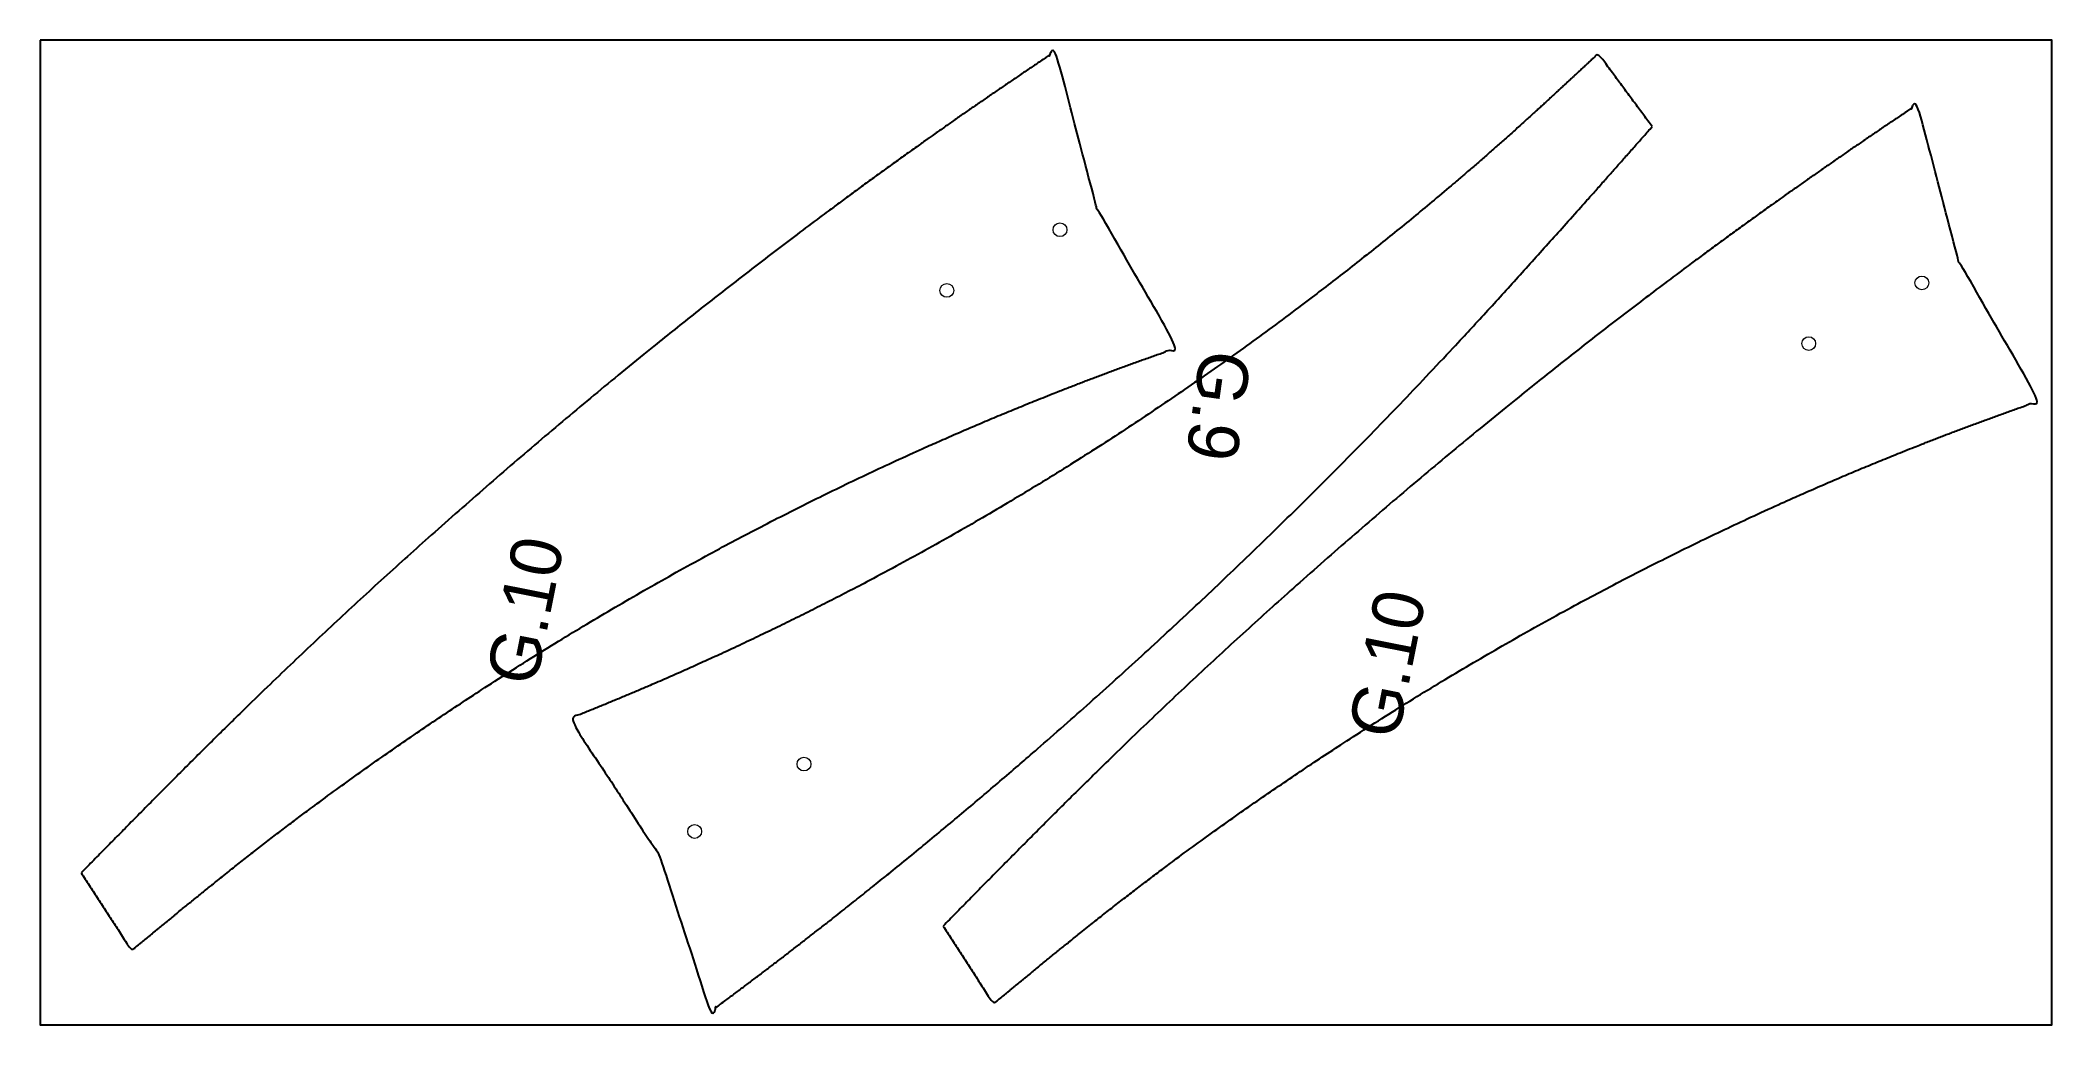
# Model space of a CAD drawing. Header units: inches. Extents: x 3.9 to 97.9, y 1.6 to 47.6.
import ezdxf

# ---------------------------------------------------------------- set-up
doc = ezdxf.new("R2010")
doc.units = ezdxf.units.IN
doc.header["$MEASUREMENT"] = 0
doc.layers.add('Annotation', color=7, linetype='Continuous', lineweight=9)
doc.layers.add('Drilling', color=3, linetype='Continuous', lineweight=13)
doc.layers.add('Cut Sheet', color=1, linetype='Continuous')
doc.styles.add('Tw Cen MT', font='')
doc.styles.get('Tw Cen MT').set_extended_font_data('Tw Cen MT')

msp = doc.modelspace()

# ---------------------------------------------------------------- linework, layer by layer
for points, weights, knots in [([(5.773, 8.707), (8.43, 11.408), (14.357, 17.431), (24.373, 26.625), (36.287, 36.506), (45.55, 43.24), (50.785, 46.752), (51.313, 47.103), (51.938, 44.71), (52.563, 42.316), (53.188, 39.923), (53.21, 39.836), (53.244, 39.753), (53.289, 39.676), (54.525, 37.533), (55.761, 35.39), (56.998, 33.248), (54.799, 32.49), (47.5, 29.762), (36.27, 24.502), (24.211, 17.281), (15.131, 10.84), (10.086, 6.691), (8.124, 5.078), (7.341, 6.288), (6.557, 7.498), (5.773, 8.707)], [1, 1, 1, 1, 1, 1, 1, 1, 1, 1, 1, 0.994028348767, 0.994028348767, 1, 1, 1, 1, 1, 1, 1, 1, 1, 1, 1, 1, 1, 1], [0, 0, 0, 0, 11.363583, 25.34923, 40.766507, 57.775445, 59.676675, 59.676675, 59.676675, 60.676675, 60.676675, 60.676675, 60.944569, 60.944569, 60.944569, 61.944569, 61.944569, 61.944569, 68.918023, 85.300768, 99.065156, 111.038313, 118.657028, 118.657028, 118.657028, 119.657028, 119.657028, 119.657028, 119.657028]), ([(79.185, 43.574), (75.584, 39.501), (68.85, 31.884), (57.447, 20.594), (46.393, 10.832), (38.495, 4.676), (35.168, 2.217), (34.391, 4.604), (33.614, 6.991), (32.837, 9.377), (32.81, 9.461), (32.772, 9.541), (32.723, 9.615), (31.35, 11.716), (29.977, 13.817), (28.604, 15.918), (32.117, 17.303), (40.311, 20.941), (52.519, 27.795), (63.566, 35.608), (71.455, 42.144), (75.271, 45.69), (76.664, 46.985), (77.505, 45.848), (78.345, 44.711), (79.185, 43.574)], [1, 1, 1, 1, 1, 1, 1, 1, 1, 1, 0.994198043192, 0.994198043192, 1, 1, 1, 1, 1, 1, 1, 1, 1, 1, 1, 1, 1, 1], [0, 0, 0, 0, 16.304422, 30.492588, 48.108441, 60.515982, 60.515982, 60.515982, 61.515982, 61.515982, 61.515982, 61.780037, 61.780037, 61.780037, 62.780037, 62.780037, 62.780037, 74.101881, 89.625091, 104.707615, 114.629271, 120.335009, 120.335009, 120.335009, 121.335009, 121.335009, 121.335009, 121.335009]), ([(46.05, 6.221), (48.707, 8.921), (54.634, 14.945), (64.65, 24.139), (76.564, 34.019), (85.827, 40.753), (91.063, 44.265), (91.59, 44.617), (92.215, 42.223), (92.84, 39.83), (93.465, 37.436), (93.487, 37.35), (93.521, 37.267), (93.566, 37.189), (94.802, 35.046), (96.039, 32.904), (97.275, 30.761), (95.076, 30.003), (87.777, 27.276), (76.548, 22.015), (64.488, 14.794), (55.408, 8.353), (50.363, 4.205), (48.402, 2.591), (47.618, 3.801), (46.834, 5.011), (46.05, 6.221)], [1, 1, 1, 1, 1, 1, 1, 1, 1, 1, 1, 0.994028348767, 0.994028348767, 1, 1, 1, 1, 1, 1, 1, 1, 1, 1, 1, 1, 1, 1], [0, 0, 0, 0, 11.363583, 25.34923, 40.766507, 57.775445, 59.676675, 59.676675, 59.676675, 60.676675, 60.676675, 60.676675, 60.944569, 60.944569, 60.944569, 61.944569, 61.944569, 61.944569, 68.918023, 85.300768, 99.065156, 111.038313, 118.657028, 118.657028, 118.657028, 119.657028, 119.657028, 119.657028, 119.657028])]:
    msp.add_rational_spline(points, weights, degree=3, knots=knots)
at = {"layer": 'Cut Sheet'}
msp.add_lwpolyline([(3.858, 47.609), (3.858, 1.609), (97.858, 1.609), (97.858, 47.609)], close=True, dxfattribs=at)
at = {"layer": 'Drilling'}
for centre in [(51.512, 38.757), (46.224, 35.921), (91.789, 36.271), (86.501, 33.435), (39.549, 13.789), (34.44, 10.641)]:
    msp.add_circle(centre, 0.322, dxfattribs=at)

# ---------------------------------------------------------------- texts
at = {"layer": 'Annotation', "color": 7, "char_height": 4, "attachment_point": 7, "line_spacing_factor": 0.481418, "style": 'Tw Cen MT'}
for s, insert, rotation in [('{\\H0.59259x;G.9}', (58.068, 33.223), 262.08787), ('{\\H0.59259x;G.10}', (27.048, 17.361), 78.79485), ('{\\H0.59259x;G.10}', (67.325, 14.874), 78.79485)]:
    msp.add_mtext(s, dxfattribs=dict(at, insert=insert, rotation=rotation))

doc.saveas('drawing.dxf')
